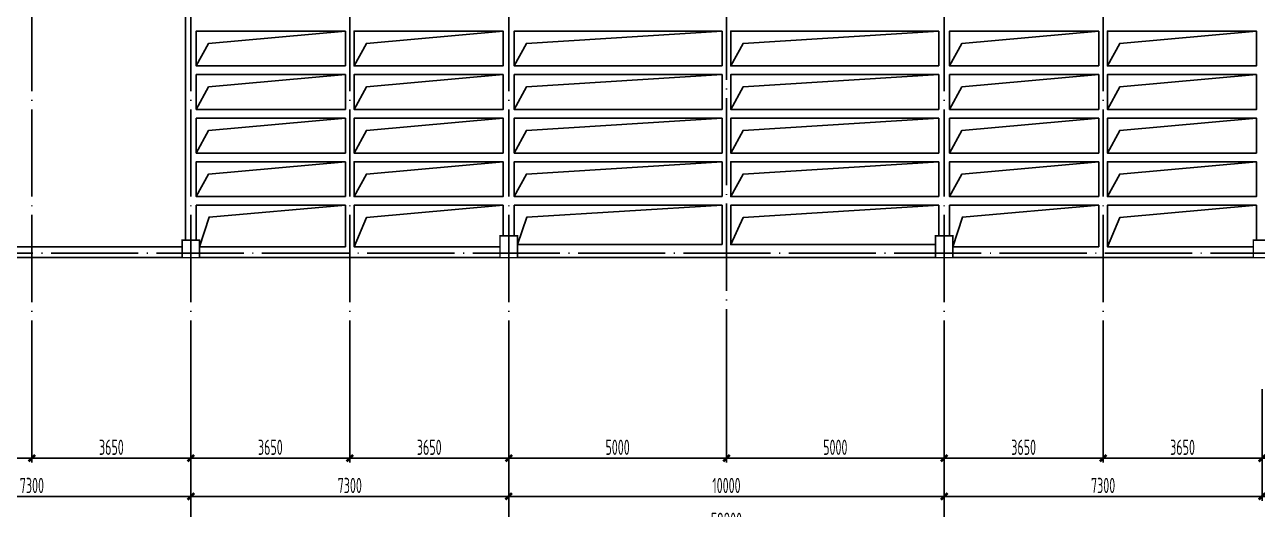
# Model space of a CAD drawing. Extents: x -472319 to -112444, y -516749 to -5704.
# Drawn here: x -288911 to -260602, y -383615 to -372494 of the extents above; entities that cross this region are included whole.
import ezdxf

# ---------------------------------------------------------------- set-up
doc = ezdxf.new("R2010")
doc.units = 0
doc.header["$LTSCALE"] = 100
doc.header["$MEASUREMENT"] = 0
doc.linetypes.add('CENTER', pattern=[2, 1.25, -0.25, 0.25, -0.25])
doc.linetypes.add('DOTE', pattern=[2.42, 2, -0.2, 0.02, -0.2])
for name, color, linetype in [('1301', 24, 'Continuous'), ('AXIS', 3, 'Continuous'), ('DOTE', 1, 'CENTER'), ('S_BEAM', 4, 'Continuous'), ('S_CL', 2, 'Continuous'), ('S_HOLE', 253, 'Continuous'), ('洞口边线', 7, 'Continuous')]:
    doc.layers.add(name, color=color, linetype=linetype)
doc.styles.add('HZ', font='tssdeng.shx', dxfattribs={"width": 0.6, "height": 350, "bigfont": 'a.shx'})
doc.dimstyles.new('DIMN', dxfattribs={"dimtxt": 350, "dimasz": 150, "dimexe": 100, "dimexo": 100, "dimgap": 75, "dimtad": 1, "dimdec": 0, "dimzin": 0, "dimdsep": 46, "dimtxsty": 'HZ', "dimblk": 'ARCHTICK', "dimcen": 0.09, "dimdle": 100, "dimclrd": 3, "dimclre": 3, "dimclrt": 7, "dimazin": 2, "dimtfac": 1, "dimtdec": 0, "dimtmove": 2, "dimatfit": 3, "dimldrblk": 'ARCHTICK', "dimfxl": 1, "dimtolj": 1, "dimtzin": 0, "dimarcsym": 0})

# ---------------------------------------------------------------- blocks, each defined once
blk = doc.blocks.new('_ArchTick')
at = {"color": 0, "linetype": 'ByBlock', "const_width": 0.4}
blk.add_lwpolyline([(-0.5, -0.5), (0.5, 0.5)], dxfattribs=at)
blk = doc.blocks.new('*D1328')
at = {"layer": 'AXIS', "color": 3, "lineweight": -2, "transparency": 16777216}
for p, q in [((-292394, -382170), (-292394, -383418)), ((-285094, -382170), (-285094, -383418)), ((-292494, -383318), (-284994, -383318))]:
    blk.add_line(p, q, dxfattribs=at)
at = {"layer": 'Defpoints', "color": 0, "transparency": 16777216}
for p in [(-292394, -382070), (-285094, -382070), (-285094, -383318)]:
    blk.add_point(p, dxfattribs=at)
at = {"layer": 'AXIS', "color": 3, "lineweight": -2, "transparency": 16777216, "xscale": 150, "yscale": 150, "zscale": 150, "rotation": 180}
blk.add_blockref('_ArchTick', (-292394, -383318), dxfattribs=at)
at = {"layer": 'AXIS', "color": 3, "lineweight": -2, "transparency": 16777216, "xscale": 150, "yscale": 150, "zscale": 150}
blk.add_blockref('_ArchTick', (-285094, -383318), dxfattribs=at)
at = {"layer": 'AXIS', "color": 7, "transparency": 16777216, "insert": (-288744, -383068), "char_height": 350, "attachment_point": 5, "style": 'HZ'}
blk.add_mtext('\\A1;7300', dxfattribs=at)
blk = doc.blocks.new('*D1329')
at = {"layer": 'AXIS', "color": 3, "lineweight": -2, "transparency": 16777216}
for p, q in [((-285094, -382170), (-285094, -383418)), ((-277794, -382170), (-277794, -383418)), ((-285194, -383318), (-277694, -383318))]:
    blk.add_line(p, q, dxfattribs=at)
at = {"layer": 'Defpoints', "color": 0, "transparency": 16777216}
for p in [(-285094, -382070), (-277794, -382070), (-277794, -383318)]:
    blk.add_point(p, dxfattribs=at)
at = {"layer": 'AXIS', "color": 3, "lineweight": -2, "transparency": 16777216, "xscale": 150, "yscale": 150, "zscale": 150, "rotation": 180}
blk.add_blockref('_ArchTick', (-285094, -383318), dxfattribs=at)
at = {"layer": 'AXIS', "color": 3, "lineweight": -2, "transparency": 16777216, "xscale": 150, "yscale": 150, "zscale": 150}
blk.add_blockref('_ArchTick', (-277794, -383318), dxfattribs=at)
at = {"layer": 'AXIS', "color": 7, "transparency": 16777216, "insert": (-281444, -383068), "char_height": 350, "attachment_point": 5, "style": 'HZ'}
blk.add_mtext('\\A1;7300', dxfattribs=at)
blk = doc.blocks.new('*D1330')
at = {"layer": 'AXIS', "color": 3, "lineweight": -2, "transparency": 16777216}
for p, q in [((-277794, -382170), (-277794, -383418)), ((-267794, -382170), (-267794, -383418)), ((-277894, -383318), (-267694, -383318))]:
    blk.add_line(p, q, dxfattribs=at)
at = {"layer": 'Defpoints', "color": 0, "transparency": 16777216}
for p in [(-277794, -382070), (-267794, -382070), (-267794, -383318)]:
    blk.add_point(p, dxfattribs=at)
at = {"layer": 'AXIS', "color": 3, "lineweight": -2, "transparency": 16777216, "xscale": 150, "yscale": 150, "zscale": 150, "rotation": 180}
blk.add_blockref('_ArchTick', (-277794, -383318), dxfattribs=at)
at = {"layer": 'AXIS', "color": 3, "lineweight": -2, "transparency": 16777216, "xscale": 150, "yscale": 150, "zscale": 150}
blk.add_blockref('_ArchTick', (-267794, -383318), dxfattribs=at)
at = {"layer": 'AXIS', "color": 7, "transparency": 16777216, "insert": (-272794, -383068), "char_height": 350, "attachment_point": 5, "style": 'HZ'}
blk.add_mtext('\\A1;10000', dxfattribs=at)
blk = doc.blocks.new('*D1331')
at = {"layer": 'AXIS', "color": 3, "lineweight": -2, "transparency": 16777216}
for p, q in [((-267794, -382170), (-267794, -383418)), ((-260494, -382170), (-260494, -383418)), ((-267894, -383318), (-260394, -383318))]:
    blk.add_line(p, q, dxfattribs=at)
at = {"layer": 'Defpoints', "color": 0, "transparency": 16777216}
for p in [(-267794, -382070), (-260494, -382070), (-260494, -383318)]:
    blk.add_point(p, dxfattribs=at)
at = {"layer": 'AXIS', "color": 3, "lineweight": -2, "transparency": 16777216, "xscale": 150, "yscale": 150, "zscale": 150, "rotation": 180}
blk.add_blockref('_ArchTick', (-267794, -383318), dxfattribs=at)
at = {"layer": 'AXIS', "color": 3, "lineweight": -2, "transparency": 16777216, "xscale": 150, "yscale": 150, "zscale": 150}
blk.add_blockref('_ArchTick', (-260494, -383318), dxfattribs=at)
at = {"layer": 'AXIS', "color": 7, "transparency": 16777216, "insert": (-264144, -383068), "char_height": 350, "attachment_point": 5, "style": 'HZ'}
blk.add_mtext('\\A1;7300', dxfattribs=at)
blk = doc.blocks.new('*D1335')
at = {"layer": 'AXIS', "color": 3, "lineweight": -2, "transparency": 16777216}
for p, q in [((-302694, -382170), (-302694, -384218)), ((-242894, -382170), (-242894, -384218)), ((-302794, -384118), (-242794, -384118))]:
    blk.add_line(p, q, dxfattribs=at)
at = {"layer": 'Defpoints', "color": 0, "transparency": 16777216}
for p in [(-302694, -382070), (-242894, -382070), (-242894, -384118)]:
    blk.add_point(p, dxfattribs=at)
at = {"layer": 'AXIS', "color": 3, "lineweight": -2, "transparency": 16777216, "xscale": 150, "yscale": 150, "zscale": 150, "rotation": 180}
blk.add_blockref('_ArchTick', (-302694, -384118), dxfattribs=at)
at = {"layer": 'AXIS', "color": 3, "lineweight": -2, "transparency": 16777216, "xscale": 150, "yscale": 150, "zscale": 150}
blk.add_blockref('_ArchTick', (-242894, -384118), dxfattribs=at)
at = {"layer": 'AXIS', "color": 7, "transparency": 16777216, "insert": (-272794, -383868), "char_height": 350, "attachment_point": 5, "style": 'HZ'}
blk.add_mtext('\\A1;59800', dxfattribs=at)
blk = doc.blocks.new('*D1360')
at = {"layer": '1301', "color": 3, "lineweight": -2, "transparency": 16777216}
for p, q in [((-277794, -380868), (-277794, -382542)), ((-272794, -380868), (-272794, -382542)), ((-272694, -382442), (-277894, -382442))]:
    blk.add_line(p, q, dxfattribs=at)
at = {"layer": 'Defpoints', "color": 0, "transparency": 16777216}
for p in [(-277794, -380768), (-272794, -380768), (-277794, -382442)]:
    blk.add_point(p, dxfattribs=at)
at = {"layer": '1301', "color": 3, "lineweight": -2, "transparency": 16777216, "xscale": 150, "yscale": 150, "zscale": 150, "rotation": 180}
blk.add_blockref('_ArchTick', (-277794, -382442), dxfattribs=at)
at = {"layer": '1301', "color": 3, "lineweight": -2, "transparency": 16777216, "xscale": 150, "yscale": 150, "zscale": 150}
blk.add_blockref('_ArchTick', (-272794, -382442), dxfattribs=at)
at = {"layer": '1301', "color": 7, "transparency": 16777216, "insert": (-275294, -382192), "char_height": 350, "attachment_point": 5, "style": 'HZ'}
blk.add_mtext('\\A1;5000', dxfattribs=at)
blk = doc.blocks.new('*D1361')
at = {"layer": '1301', "color": 3, "lineweight": -2, "transparency": 16777216}
for p, q in [((-272794, -380868), (-272794, -382542)), ((-267794, -380868), (-267794, -382542)), ((-272894, -382442), (-267694, -382442))]:
    blk.add_line(p, q, dxfattribs=at)
at = {"layer": 'Defpoints', "color": 0, "transparency": 16777216}
for p in [(-272794, -380768), (-267794, -380768), (-267794, -382442)]:
    blk.add_point(p, dxfattribs=at)
at = {"layer": '1301', "color": 3, "lineweight": -2, "transparency": 16777216, "xscale": 150, "yscale": 150, "zscale": 150, "rotation": 180}
blk.add_blockref('_ArchTick', (-272794, -382442), dxfattribs=at)
at = {"layer": '1301', "color": 3, "lineweight": -2, "transparency": 16777216, "xscale": 150, "yscale": 150, "zscale": 150}
blk.add_blockref('_ArchTick', (-267794, -382442), dxfattribs=at)
at = {"layer": '1301', "color": 7, "transparency": 16777216, "insert": (-270294, -382192), "char_height": 350, "attachment_point": 5, "style": 'HZ'}
blk.add_mtext('\\A1;5000', dxfattribs=at)
blk = doc.blocks.new('*D1366')
at = {"layer": '1301', "color": 3, "lineweight": -2, "transparency": 16777216}
for p, q in [((-288744, -380860), (-288744, -382542)), ((-285094, -380860), (-285094, -382542)), ((-284994, -382442), (-288844, -382442))]:
    blk.add_line(p, q, dxfattribs=at)
at = {"layer": 'Defpoints', "color": 0, "transparency": 16777216}
for p in [(-288744, -380760), (-285094, -380760), (-288744, -382442)]:
    blk.add_point(p, dxfattribs=at)
at = {"layer": '1301', "color": 3, "lineweight": -2, "transparency": 16777216, "xscale": 150, "yscale": 150, "zscale": 150, "rotation": 180}
blk.add_blockref('_ArchTick', (-288744, -382442), dxfattribs=at)
at = {"layer": '1301', "color": 3, "lineweight": -2, "transparency": 16777216, "xscale": 150, "yscale": 150, "zscale": 150}
blk.add_blockref('_ArchTick', (-285094, -382442), dxfattribs=at)
at = {"layer": '1301', "color": 7, "transparency": 16777216, "insert": (-286919, -382192), "char_height": 350, "attachment_point": 5, "style": 'HZ'}
blk.add_mtext('\\A1;3650', dxfattribs=at)
blk = doc.blocks.new('*D1367')
at = {"layer": '1301', "color": 3, "lineweight": -2, "transparency": 16777216}
for p, q in [((-292394, -380860), (-292394, -382542)), ((-288744, -380860), (-288744, -382542)), ((-292494, -382442), (-288644, -382442))]:
    blk.add_line(p, q, dxfattribs=at)
at = {"layer": 'Defpoints', "color": 0, "transparency": 16777216}
for p in [(-292394, -380760), (-288744, -380760), (-288744, -382442)]:
    blk.add_point(p, dxfattribs=at)
at = {"layer": '1301', "color": 3, "lineweight": -2, "transparency": 16777216, "xscale": 150, "yscale": 150, "zscale": 150, "rotation": 180}
blk.add_blockref('_ArchTick', (-292394, -382442), dxfattribs=at)
at = {"layer": '1301', "color": 3, "lineweight": -2, "transparency": 16777216, "xscale": 150, "yscale": 150, "zscale": 150}
blk.add_blockref('_ArchTick', (-288744, -382442), dxfattribs=at)
at = {"layer": '1301', "color": 7, "transparency": 16777216, "insert": (-290569, -382192), "char_height": 350, "attachment_point": 5, "style": 'HZ'}
blk.add_mtext('\\A1;3650', dxfattribs=at)
blk = doc.blocks.new('*D1368')
at = {"layer": '1301', "color": 3, "lineweight": -2, "transparency": 16777216}
for p, q in [((-281444, -380860), (-281444, -382542)), ((-277794, -380860), (-277794, -382542)), ((-277694, -382442), (-281544, -382442))]:
    blk.add_line(p, q, dxfattribs=at)
at = {"layer": 'Defpoints', "color": 0, "transparency": 16777216}
for p in [(-281444, -380760), (-277794, -380760), (-281444, -382442)]:
    blk.add_point(p, dxfattribs=at)
at = {"layer": '1301', "color": 3, "lineweight": -2, "transparency": 16777216, "xscale": 150, "yscale": 150, "zscale": 150, "rotation": 180}
blk.add_blockref('_ArchTick', (-281444, -382442), dxfattribs=at)
at = {"layer": '1301', "color": 3, "lineweight": -2, "transparency": 16777216, "xscale": 150, "yscale": 150, "zscale": 150}
blk.add_blockref('_ArchTick', (-277794, -382442), dxfattribs=at)
at = {"layer": '1301', "color": 7, "transparency": 16777216, "insert": (-279619, -382192), "char_height": 350, "attachment_point": 5, "style": 'HZ'}
blk.add_mtext('\\A1;3650', dxfattribs=at)
blk = doc.blocks.new('*D1369')
at = {"layer": '1301', "color": 3, "lineweight": -2, "transparency": 16777216}
for p, q in [((-285094, -380860), (-285094, -382542)), ((-281444, -380860), (-281444, -382542)), ((-285194, -382442), (-281344, -382442))]:
    blk.add_line(p, q, dxfattribs=at)
at = {"layer": 'Defpoints', "color": 0, "transparency": 16777216}
for p in [(-285094, -380760), (-281444, -380760), (-281444, -382442)]:
    blk.add_point(p, dxfattribs=at)
at = {"layer": '1301', "color": 3, "lineweight": -2, "transparency": 16777216, "xscale": 150, "yscale": 150, "zscale": 150, "rotation": 180}
blk.add_blockref('_ArchTick', (-285094, -382442), dxfattribs=at)
at = {"layer": '1301', "color": 3, "lineweight": -2, "transparency": 16777216, "xscale": 150, "yscale": 150, "zscale": 150}
blk.add_blockref('_ArchTick', (-281444, -382442), dxfattribs=at)
at = {"layer": '1301', "color": 7, "transparency": 16777216, "insert": (-283269, -382192), "char_height": 350, "attachment_point": 5, "style": 'HZ'}
blk.add_mtext('\\A1;3650', dxfattribs=at)
blk = doc.blocks.new('*D1301')
at = {"layer": '1301', "color": 3, "lineweight": -2, "transparency": 16777216}
for p, q in [((-264144, -380860), (-264144, -382542)), ((-260494, -380860), (-260494, -382542)), ((-260394, -382442), (-264244, -382442))]:
    blk.add_line(p, q, dxfattribs=at)
at = {"layer": 'Defpoints', "color": 0, "transparency": 16777216}
for p in [(-264144, -380760), (-260494, -380760), (-264144, -382442)]:
    blk.add_point(p, dxfattribs=at)
at = {"layer": '1301', "color": 3, "lineweight": -2, "transparency": 16777216, "xscale": 150, "yscale": 150, "zscale": 150, "rotation": 180}
blk.add_blockref('_ArchTick', (-264144, -382442), dxfattribs=at)
at = {"layer": '1301', "color": 3, "lineweight": -2, "transparency": 16777216, "xscale": 150, "yscale": 150, "zscale": 150}
blk.add_blockref('_ArchTick', (-260494, -382442), dxfattribs=at)
at = {"layer": '1301', "color": 7, "transparency": 16777216, "insert": (-262319, -382192), "char_height": 350, "attachment_point": 5, "style": 'HZ'}
blk.add_mtext('\\A1;3650', dxfattribs=at)
blk = doc.blocks.new('*D1302')
at = {"layer": '1301', "color": 3, "lineweight": -2, "transparency": 16777216}
for p, q in [((-267794, -380860), (-267794, -382542)), ((-264144, -380860), (-264144, -382542)), ((-267894, -382442), (-264044, -382442))]:
    blk.add_line(p, q, dxfattribs=at)
at = {"layer": 'Defpoints', "color": 0, "transparency": 16777216}
for p in [(-267794, -380760), (-264144, -380760), (-264144, -382442)]:
    blk.add_point(p, dxfattribs=at)
at = {"layer": '1301', "color": 3, "lineweight": -2, "transparency": 16777216, "xscale": 150, "yscale": 150, "zscale": 150, "rotation": 180}
blk.add_blockref('_ArchTick', (-267794, -382442), dxfattribs=at)
at = {"layer": '1301', "color": 3, "lineweight": -2, "transparency": 16777216, "xscale": 150, "yscale": 150, "zscale": 150}
blk.add_blockref('_ArchTick', (-264144, -382442), dxfattribs=at)
at = {"layer": '1301', "color": 7, "transparency": 16777216, "insert": (-265969, -382192), "char_height": 350, "attachment_point": 5, "style": 'HZ'}
blk.add_mtext('\\A1;3650', dxfattribs=at)

msp = doc.modelspace()

# ---------------------------------------------------------------- linework, layer by layer
at = {"layer": 'AXIS'}
for p, q in [((-285093.829, -382070.283), (-285093.829, -384482.578)), ((-277793.829, -382070.283), (-277793.829, -384482.578)), ((-267793.829, -382070.283), (-267793.829, -384482.578))]:
    msp.add_line(p, q, dxfattribs=at)
at = {"layer": 'DOTE', "linetype": 'DOTE', "ltscale": 10}
for p, q in [((-288743.829, -359920.242), (-288743.829, -382070.283)), ((-285093.829, -359920.242), (-285093.829, -382070.283)), ((-281443.829, -359920.242), (-281443.829, -382070.283)), ((-277793.829, -359920.242), (-277793.829, -382070.283)), ((-267793.829, -359920.242), (-267793.829, -382070.283)), ((-264143.829, -359920.242), (-264143.829, -382070.283)), ((-272793.829, -369339.891), (-272793.829, -382070.283)), ((-240321.018, -377739.891), (-304367.647, -377739.891))]:
    msp.add_line(p, q, dxfattribs=at)
at = {"layer": 'S_BEAM'}
for p, q in [((-285218.831, -372539.892), (-285218.831, -371639.892)), ((-285218.831, -373539.892), (-285218.831, -372539.892)), ((-284968.831, -373439.892), (-284968.831, -372639.892)), ((-284968.831, -372639.892), (-281543.831, -372639.892)), ((-281543.831, -373439.892), (-281543.831, -372639.892)), ((-281343.831, -373439.892), (-281343.831, -372639.892)), ((-281343.831, -372639.892), (-277918.831, -372639.892)), ((-277918.831, -373439.892), (-277918.831, -372639.892)), ((-277668.831, -373439.892), (-277668.831, -372639.892)), ((-277668.831, -372639.892), (-272893.829, -372639.892)), ((-272893.829, -373439.892), (-272893.829, -372639.892)), ((-272693.829, -373439.892), (-272693.829, -372639.892)), ((-272693.829, -372639.892), (-267918.829, -372639.892)), ((-267918.829, -373439.892), (-267918.829, -372639.892)), ((-267668.829, -373439.892), (-267668.829, -372639.892)), ((-267668.829, -372639.892), (-264243.829, -372639.892)), ((-264243.829, -373439.892), (-264243.829, -372639.892)), ((-264043.829, -373439.892), (-264043.829, -372639.892)), ((-264043.829, -372639.892), (-260618.829, -372639.892)), ((-260618.829, -373439.892), (-260618.829, -372639.892)), ((-285218.831, -374539.892), (-285218.831, -373539.892)), ((-284968.831, -373439.892), (-281543.831, -373439.892)), ((-284968.831, -374439.892), (-284968.831, -373639.892)), ((-284968.831, -373639.892), (-281543.831, -373639.892)), ((-281543.831, -374439.892), (-281543.831, -373639.892)), ((-281343.831, -373439.892), (-277918.831, -373439.892)), ((-281343.831, -374439.892), (-281343.831, -373639.892)), ((-281343.831, -373639.892), (-277918.831, -373639.892)), ((-277918.831, -374439.892), (-277918.831, -373639.892)), ((-277668.831, -373439.892), (-272893.829, -373439.892)), ((-277668.831, -374439.892), (-277668.831, -373639.892)), ((-277668.831, -373639.892), (-272893.829, -373639.892)), ((-272893.829, -374439.892), (-272893.829, -373639.892)), ((-272693.829, -373439.892), (-267918.829, -373439.892)), ((-272693.829, -374439.892), (-272693.829, -373639.892)), ((-272693.829, -373639.892), (-267918.829, -373639.892)), ((-267918.829, -374439.892), (-267918.829, -373639.892)), ((-267668.829, -373439.892), (-264243.829, -373439.892)), ((-267668.829, -374439.892), (-267668.829, -373639.892)), ((-267668.829, -373639.892), (-264243.829, -373639.892)), ((-264243.829, -374439.892), (-264243.829, -373639.892)), ((-264043.829, -373439.892), (-260618.829, -373439.892)), ((-264043.829, -374439.892), (-264043.829, -373639.892)), ((-264043.829, -373639.892), (-260618.829, -373639.892)), ((-260618.829, -374439.892), (-260618.829, -373639.892)), ((-284968.831, -374439.892), (-281543.831, -374439.892)), ((-281343.831, -374439.892), (-277918.831, -374439.892)), ((-277668.831, -374439.892), (-272893.829, -374439.892)), ((-272693.829, -374439.892), (-267918.829, -374439.892)), ((-267668.829, -374439.892), (-264243.829, -374439.892)), ((-264043.829, -374439.892), (-260618.829, -374439.892)), ((-285218.831, -375539.892), (-285218.831, -374539.892)), ((-284968.831, -375439.892), (-284968.831, -374639.892)), ((-284968.831, -374639.892), (-281543.831, -374639.892)), ((-281543.831, -375439.892), (-281543.831, -374639.892)), ((-281343.831, -375439.892), (-281343.831, -374639.892)), ((-281343.831, -374639.892), (-277918.831, -374639.892)), ((-277918.831, -375439.892), (-277918.831, -374639.892)), ((-277668.831, -375439.892), (-277668.831, -374639.892)), ((-277668.831, -374639.892), (-272893.829, -374639.892)), ((-272893.829, -375439.892), (-272893.829, -374639.892)), ((-272693.829, -375439.892), (-272693.829, -374639.892)), ((-272693.829, -374639.892), (-267918.829, -374639.892)), ((-267918.829, -375439.892), (-267918.829, -374639.892)), ((-267668.829, -375439.892), (-267668.829, -374639.892)), ((-267668.829, -374639.892), (-264243.829, -374639.892)), ((-264243.829, -375439.892), (-264243.829, -374639.892)), ((-264043.829, -375439.892), (-264043.829, -374639.892)), ((-264043.829, -374639.892), (-260618.829, -374639.892)), ((-260618.829, -375439.892), (-260618.829, -374639.892)), ((-285218.831, -376539.892), (-285218.831, -375539.892)), ((-284968.831, -375439.892), (-281543.831, -375439.892)), ((-284968.831, -376439.892), (-284968.831, -375639.892)), ((-284968.831, -375639.892), (-281543.831, -375639.892)), ((-281543.831, -376439.892), (-281543.831, -375639.892)), ((-281343.831, -375439.892), (-277918.831, -375439.892)), ((-281343.831, -376439.892), (-281343.831, -375639.892)), ((-281343.831, -375639.892), (-277918.831, -375639.892)), ((-277918.831, -376439.892), (-277918.831, -375639.892)), ((-277668.831, -375439.892), (-272893.829, -375439.892)), ((-277668.831, -376439.892), (-277668.831, -375639.892)), ((-277668.831, -375639.892), (-272893.829, -375639.892)), ((-272893.829, -376439.892), (-272893.829, -375639.892)), ((-272693.829, -375439.892), (-267918.829, -375439.892)), ((-272693.829, -376439.892), (-272693.829, -375639.892)), ((-272693.829, -375639.892), (-267918.829, -375639.892)), ((-267918.829, -376439.892), (-267918.829, -375639.892)), ((-267668.829, -375439.892), (-264243.829, -375439.892)), ((-267668.829, -376439.892), (-267668.829, -375639.892)), ((-267668.829, -375639.892), (-264243.829, -375639.892)), ((-264243.829, -376439.892), (-264243.829, -375639.892)), ((-264043.829, -375439.892), (-260618.829, -375439.892)), ((-264043.829, -376439.892), (-264043.829, -375639.892)), ((-264043.829, -375639.892), (-260618.829, -375639.892)), ((-260618.829, -376439.892), (-260618.829, -375639.892)), ((-284968.831, -376439.892), (-281543.831, -376439.892)), ((-281343.831, -376439.892), (-277918.831, -376439.892)), ((-277668.831, -376439.892), (-272893.829, -376439.892)), ((-272693.829, -376439.892), (-267918.829, -376439.892)), ((-267668.829, -376439.892), (-264243.829, -376439.892)), ((-264043.829, -376439.892), (-260618.829, -376439.892)), ((-285218.831, -377439.892), (-285218.831, -376539.892)), ((-284968.831, -377439.892), (-284968.831, -376639.892)), ((-284968.831, -376639.892), (-281543.831, -376639.892)), ((-281543.831, -377589.892), (-281543.831, -376639.892)), ((-281343.831, -377589.892), (-281343.831, -376639.892)), ((-281343.831, -376639.892), (-277918.831, -376639.892)), ((-277918.831, -377339.892), (-277918.831, -376639.892)), ((-277668.831, -377339.892), (-277668.831, -376639.892)), ((-277668.831, -376639.892), (-272893.829, -376639.892)), ((-272893.829, -377539.892), (-272893.829, -376639.892)), ((-272693.829, -377539.892), (-272693.829, -376639.892)), ((-272693.829, -376639.892), (-267918.829, -376639.892)), ((-267918.829, -377339.892), (-267918.829, -376639.892)), ((-267668.829, -377339.892), (-267668.829, -376639.892)), ((-267668.829, -376639.892), (-264243.829, -376639.892)), ((-264243.829, -377589.892), (-264243.829, -376639.892)), ((-264043.829, -377589.892), (-264043.829, -376639.892)), ((-264043.829, -376639.892), (-260618.829, -376639.892)), ((-260618.829, -377439.892), (-260618.829, -376639.892)), ((-292193.831, -377589.892), (-288743.831, -377589.892)), ((-288743.831, -377589.892), (-285293.831, -377589.892)), ((-284893.831, -377589.892), (-281543.831, -377589.892)), ((-281343.831, -377589.892), (-277993.831, -377589.892)), ((-277593.831, -377539.892), (-272893.829, -377539.892)), ((-272693.829, -377539.892), (-267993.829, -377539.892)), ((-267593.829, -377589.892), (-264243.829, -377589.892)), ((-264043.829, -377589.892), (-260693.829, -377589.892)), ((-292193.831, -377839.892), (-288743.831, -377839.892)), ((-288743.831, -377839.892), (-285293.831, -377839.892)), ((-284893.831, -377839.892), (-281443.831, -377839.892)), ((-281443.831, -377839.892), (-277993.831, -377839.892)), ((-277593.831, -377839.892), (-272793.829, -377839.892)), ((-272793.829, -377839.892), (-267993.829, -377839.892)), ((-267593.829, -377839.892), (-264143.829, -377839.892)), ((-264143.829, -377839.892), (-260693.829, -377839.892))]:
    msp.add_line(p, q, dxfattribs=at)
at = {"layer": 'S_CL', "const_width": 35}
for points in [[(-277593.831, -377839.892), (-277593.831, -377339.892), (-277993.831, -377339.892), (-277993.831, -377839.892)], [(-267593.829, -377839.892), (-267593.829, -377339.892), (-267993.829, -377339.892), (-267993.829, -377839.892)], [(-284893.831, -377839.892), (-284893.831, -377439.892), (-285293.831, -377439.892), (-285293.831, -377839.892)], [(-260293.829, -377839.892), (-260293.829, -377439.892), (-260693.829, -377439.892), (-260693.829, -377839.892)]]:
    msp.add_lwpolyline(points, close=True, dxfattribs=at)
at = {"layer": 'S_HOLE', "const_width": 18}
msp.add_lwpolyline([(-292193.831, -377589.892), (-285293.831, -377589.892), (-285293.831, -377439.892), (-285218.831, -377439.892), (-285218.831, -371639.892), (-285293.831, -371639.892), (-285293.831, -371239.892), (-285218.831, -371239.892), (-285218.831, -369439.892), (-285293.831, -369439.892), (-285293.831, -369039.892), (-285218.831, -369039.892), (-285218.831, -363239.891), (-285293.831, -363239.891), (-285293.831, -363089.891), (-292193.831, -363089.891)], dxfattribs=at)
for points in [[(-284968.831, -373439.892), (-281543.831, -373439.892), (-281543.831, -372639.892), (-284968.831, -372639.892), (-284968.831, -373439.892)], [(-281343.831, -373439.892), (-277918.831, -373439.892), (-277918.831, -372639.892), (-281343.831, -372639.892), (-281343.831, -373439.892)], [(-277668.831, -373439.892), (-272893.829, -373439.892), (-272893.829, -372639.892), (-277668.831, -372639.892), (-277668.831, -373439.892)], [(-272693.829, -373439.892), (-267918.829, -373439.892), (-267918.829, -372639.892), (-272693.829, -372639.892), (-272693.829, -373439.892)], [(-267668.829, -373439.892), (-264243.829, -373439.892), (-264243.829, -372639.892), (-267668.829, -372639.892), (-267668.829, -373439.892)], [(-264043.829, -373439.892), (-260618.829, -373439.892), (-260618.829, -372639.892), (-264043.829, -372639.892), (-264043.829, -373439.892)], [(-284968.831, -374439.892), (-281543.831, -374439.892), (-281543.831, -373639.892), (-284968.831, -373639.892), (-284968.831, -374439.892)], [(-281343.831, -374439.892), (-277918.831, -374439.892), (-277918.831, -373639.892), (-281343.831, -373639.892), (-281343.831, -374439.892)], [(-277668.831, -374439.892), (-272893.829, -374439.892), (-272893.829, -373639.892), (-277668.831, -373639.892), (-277668.831, -374439.892)], [(-272693.829, -374439.892), (-267918.829, -374439.892), (-267918.829, -373639.892), (-272693.829, -373639.892), (-272693.829, -374439.892)], [(-267668.829, -374439.892), (-264243.829, -374439.892), (-264243.829, -373639.892), (-267668.829, -373639.892), (-267668.829, -374439.892)], [(-264043.829, -374439.892), (-260618.829, -374439.892), (-260618.829, -373639.892), (-264043.829, -373639.892), (-264043.829, -374439.892)], [(-284968.831, -375439.892), (-281543.831, -375439.892), (-281543.831, -374639.892), (-284968.831, -374639.892), (-284968.831, -375439.892)], [(-281343.831, -375439.892), (-277918.831, -375439.892), (-277918.831, -374639.892), (-281343.831, -374639.892), (-281343.831, -375439.892)], [(-277668.831, -375439.892), (-272893.829, -375439.892), (-272893.829, -374639.892), (-277668.831, -374639.892), (-277668.831, -375439.892)], [(-272693.829, -375439.892), (-267918.829, -375439.892), (-267918.829, -374639.892), (-272693.829, -374639.892), (-272693.829, -375439.892)], [(-267668.829, -375439.892), (-264243.829, -375439.892), (-264243.829, -374639.892), (-267668.829, -374639.892), (-267668.829, -375439.892)], [(-264043.829, -375439.892), (-260618.829, -375439.892), (-260618.829, -374639.892), (-264043.829, -374639.892), (-264043.829, -375439.892)], [(-284968.831, -376439.892), (-281543.831, -376439.892), (-281543.831, -375639.892), (-284968.831, -375639.892), (-284968.831, -376439.892)], [(-281343.831, -376439.892), (-277918.831, -376439.892), (-277918.831, -375639.892), (-281343.831, -375639.892), (-281343.831, -376439.892)], [(-277668.831, -376439.892), (-272893.829, -376439.892), (-272893.829, -375639.892), (-277668.831, -375639.892), (-277668.831, -376439.892)], [(-272693.829, -376439.892), (-267918.829, -376439.892), (-267918.829, -375639.892), (-272693.829, -375639.892), (-272693.829, -376439.892)], [(-267668.829, -376439.892), (-264243.829, -376439.892), (-264243.829, -375639.892), (-267668.829, -375639.892), (-267668.829, -376439.892)], [(-264043.829, -376439.892), (-260618.829, -376439.892), (-260618.829, -375639.892), (-264043.829, -375639.892), (-264043.829, -376439.892)], [(-284968.831, -377439.892), (-284893.831, -377439.892), (-284893.831, -377589.892), (-281543.831, -377589.892), (-281543.831, -376639.892), (-284968.831, -376639.892), (-284968.831, -377439.892)], [(-281343.831, -377589.892), (-277993.831, -377589.892), (-277993.831, -377339.892), (-277918.831, -377339.892), (-277918.831, -376639.892), (-281343.831, -376639.892), (-281343.831, -377589.892)], [(-277668.831, -377339.892), (-277593.831, -377339.892), (-277593.831, -377539.892), (-272893.829, -377539.892), (-272893.829, -376639.892), (-277668.831, -376639.892), (-277668.831, -377339.892)], [(-272693.829, -377539.892), (-267993.829, -377539.892), (-267993.829, -377339.892), (-267918.829, -377339.892), (-267918.829, -376639.892), (-272693.829, -376639.892), (-272693.829, -377539.892)], [(-267668.829, -377339.892), (-267593.829, -377339.892), (-267593.829, -377589.892), (-264243.829, -377589.892), (-264243.829, -376639.892), (-267668.829, -376639.892), (-267668.829, -377339.892)], [(-264043.829, -377589.892), (-260693.829, -377589.892), (-260693.829, -377439.892), (-260618.829, -377439.892), (-260618.829, -376639.892), (-264043.829, -376639.892), (-264043.829, -377589.892)]]:
    msp.add_lwpolyline(points, close=True, dxfattribs=at)
at = {"layer": '洞口边线'}
for points in [[(-281543.831, -372639.892), (-284968.831, -372639.892), (-284968.831, -373439.892), (-284685.989, -372922.734), (-281543.831, -372639.892)], [(-277918.831, -372639.892), (-281343.831, -372639.892), (-281343.831, -373439.892), (-281060.989, -372922.734), (-277918.831, -372639.892)], [(-272893.829, -372639.892), (-277668.831, -372639.892), (-277668.831, -373439.892), (-277385.989, -372922.734), (-272893.829, -372639.892)], [(-267918.829, -372639.892), (-272693.829, -372639.892), (-272693.829, -373439.892), (-272410.987, -372922.734), (-267918.829, -372639.892)], [(-264243.829, -372639.892), (-267668.829, -372639.892), (-267668.829, -373439.892), (-267385.985, -372922.734), (-264243.829, -372639.892)], [(-260618.829, -372639.892), (-264043.829, -372639.892), (-264043.829, -373439.892), (-263760.985, -372922.734), (-260618.829, -372639.892)], [(-281543.831, -373639.892), (-284968.831, -373639.892), (-284968.831, -374439.892), (-284685.989, -373922.734), (-281543.831, -373639.892)], [(-277918.831, -373639.892), (-281343.831, -373639.892), (-281343.831, -374439.892), (-281060.989, -373922.734), (-277918.831, -373639.892)], [(-272893.829, -373639.892), (-277668.831, -373639.892), (-277668.831, -374439.892), (-277385.989, -373922.734), (-272893.829, -373639.892)], [(-267918.829, -373639.892), (-272693.829, -373639.892), (-272693.829, -374439.892), (-272410.987, -373922.734), (-267918.829, -373639.892)], [(-264243.829, -373639.892), (-267668.829, -373639.892), (-267668.829, -374439.892), (-267385.985, -373922.734), (-264243.829, -373639.892)], [(-260618.829, -373639.892), (-264043.829, -373639.892), (-264043.829, -374439.892), (-263760.985, -373922.734), (-260618.829, -373639.892)], [(-281543.831, -374639.892), (-284968.831, -374639.892), (-284968.831, -375439.892), (-284685.989, -374922.734), (-281543.831, -374639.892)], [(-277918.831, -374639.892), (-281343.831, -374639.892), (-281343.831, -375439.892), (-281060.989, -374922.734), (-277918.831, -374639.892)], [(-272893.829, -374639.892), (-277668.831, -374639.892), (-277668.831, -375439.892), (-277385.989, -374922.734), (-272893.829, -374639.892)], [(-267918.829, -374639.892), (-272693.829, -374639.892), (-272693.829, -375439.892), (-272410.987, -374922.734), (-267918.829, -374639.892)], [(-264243.829, -374639.892), (-267668.829, -374639.892), (-267668.829, -375439.892), (-267385.985, -374922.734), (-264243.829, -374639.892)], [(-260618.829, -374639.892), (-264043.829, -374639.892), (-264043.829, -375439.892), (-263760.985, -374922.734), (-260618.829, -374639.892)], [(-281543.831, -375639.892), (-284968.831, -375639.892), (-284968.831, -376439.892), (-284685.989, -375922.734), (-281543.831, -375639.892)], [(-277918.831, -375639.892), (-281343.831, -375639.892), (-281343.831, -376439.892), (-281060.989, -375922.734), (-277918.831, -375639.892)], [(-272893.829, -375639.892), (-277668.831, -375639.892), (-277668.831, -376439.892), (-277385.989, -375922.734), (-272893.829, -375639.892)], [(-267918.829, -375639.892), (-272693.829, -375639.892), (-272693.829, -376439.892), (-272410.987, -375922.734), (-267918.829, -375639.892)], [(-264243.829, -375639.892), (-267668.829, -375639.892), (-267668.829, -376439.892), (-267385.985, -375922.734), (-264243.829, -375639.892)], [(-260618.829, -375639.892), (-264043.829, -375639.892), (-264043.829, -376439.892), (-263760.985, -375922.734), (-260618.829, -375639.892)], [(-281543.831, -376639.892), (-284968.831, -376639.892), (-284968.831, -377439.892), (-284893.831, -377439.892), (-284893.831, -377589.892), (-284675.069, -376911.376), (-281543.831, -376639.892)], [(-277918.831, -376639.892), (-281343.831, -376639.892), (-281343.831, -377589.892), (-281060.989, -376922.734), (-277918.831, -376639.892)], [(-272893.829, -376639.892), (-277668.831, -376639.892), (-277668.831, -377339.892), (-277593.831, -377339.892), (-277593.831, -377539.892), (-277374.477, -376910.735), (-272893.829, -376639.892)], [(-267918.829, -376639.892), (-272693.829, -376639.892), (-272693.829, -377539.892), (-272410.987, -376922.734), (-267918.829, -376639.892)], [(-264243.829, -376639.892), (-267668.829, -376639.892), (-267668.829, -377339.892), (-267593.829, -377339.892), (-267593.829, -377589.892), (-267375.067, -376911.376), (-264243.829, -376639.892)], [(-260618.829, -376639.892), (-264043.829, -376639.892), (-264043.829, -377589.892), (-263760.985, -376922.734), (-260618.829, -376639.892)]]:
    msp.add_lwpolyline(points, close=True, dxfattribs=at)

# ---------------------------------------------------------------- dimensions: what is measured, and where the dimension line sits
at = {"layer": '1301', "color": 7}
for base, p1, p2, picture, middle in [((-288743.829, -382441.781), (-292393.829, -380759.539), (-288743.829, -380759.539), '*D1367', (-290568.829, -382191.781)), ((-281443.829, -382441.781), (-285093.829, -380759.539), (-281443.829, -380759.539), '*D1369', (-283268.829, -382191.781)), ((-267793.829, -382441.781), (-272793.829, -380767.5), (-267793.829, -380767.5), '*D1361', (-270293.829, -382191.781)), ((-264143.829, -382441.781), (-267793.829, -380759.539), (-264143.829, -380759.539), '*D1302', (-265968.829, -382191.781))]:
    dim = msp.add_linear_dim(base=base, p1=p1, p2=p2, angle=180, dimstyle='DIMN', override={"dimfxl": 100}, dxfattribs=at)
    dim.commit()
    dim.dimension.update_dxf_attribs({"geometry": picture, "text_midpoint": middle})
for base, p1, p2, picture, middle in [((-288743.829, -382441.781), (-285093.829, -380759.539), (-288743.829, -380759.539), '*D1366', (-286918.829, -382191.781)), ((-281443.829, -382441.781), (-277793.829, -380759.539), (-281443.829, -380759.539), '*D1368', (-279618.829, -382191.781)), ((-277793.829, -382441.781), (-272793.829, -380767.5), (-277793.829, -380767.5), '*D1360', (-275293.829, -382191.781)), ((-264143.829, -382441.781), (-260493.829, -380759.539), (-264143.829, -380759.539), '*D1301', (-262318.829, -382191.781))]:
    dim = msp.add_linear_dim(base=base, p1=p1, p2=p2, dimstyle='DIMN', override={"dimfxl": 100}, dxfattribs=at)
    dim.commit()
    dim.dimension.update_dxf_attribs({"geometry": picture, "text_midpoint": middle})
at = {"layer": 'AXIS'}
for p1, p2, distance, picture, middle in [((-302693.829, -382070.283), (-242893.829, -382070.283), -2048, '*D1335', (-272793.829, -383868.283)), ((-292393.829, -382070.283), (-285093.829, -382070.283), -1248, '*D1328', (-288743.829, -383068.283)), ((-285093.829, -382070.283), (-277793.829, -382070.283), -1248, '*D1329', (-281443.829, -383068.283)), ((-277793.829, -382070.283), (-267793.829, -382070.283), -1248, '*D1330', (-272793.829, -383068.283)), ((-267793.829, -382070.283), (-260493.829, -382070.283), -1248, '*D1331', (-264143.829, -383068.283))]:
    dim = msp.add_aligned_dim(p1=p1, p2=p2, distance=distance, dimstyle='DIMN', dxfattribs=at)
    dim.commit()
    dim.dimension.update_dxf_attribs({"geometry": picture, "text_midpoint": middle})

doc.saveas('drawing.dxf')
